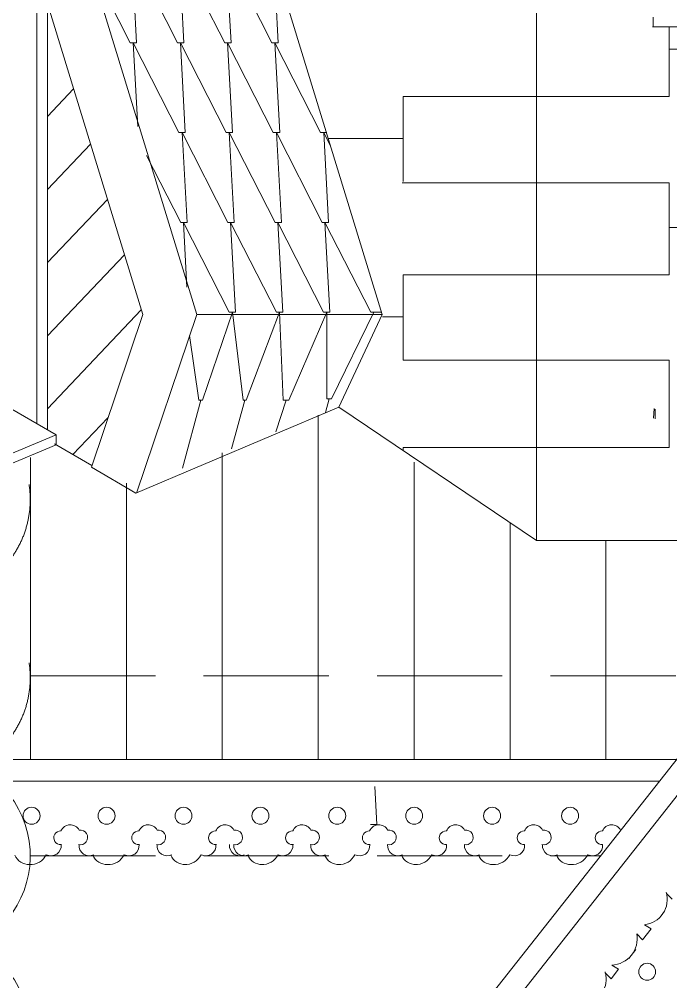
# Model space of a CAD drawing. Header units: millimetres. Extents: x 2399 to 111977, y 1313 to 59551.
# Drawn here: x 93640 to 95110, y 39704 to 41876 of the extents above; entities that cross this region are included whole.
import ezdxf

# ---------------------------------------------------------------- set-up
doc = ezdxf.new("R2010")
doc.units = ezdxf.units.MM
doc.linetypes.add('Невидимая', pattern=[391.222223, 282.222223, -109])
doc.layers.add('Basement level', color=252, linetype='Continuous', lineweight=13)
doc.layers.add('main line', color=7, linetype='Continuous', lineweight=13)
doc.layers.add('hatch1', color=7, linetype='Continuous', lineweight=20, true_color=0x6a6a6a)

msp = doc.modelspace()

# ---------------------------------------------------------------- linework, layer by layer
at = {"layer": 'Basement level', "color": 252, "linetype": 'Continuous', "lineweight": 13}
msp.add_line((94433.0324, 41214.7484), (94456.9841, 41214.7484), dxfattribs=at)
at = {"layer": 'hatch1', "color": 251, "linetype": 'Continuous', "lineweight": 20, "true_color": 0x6a6a6a}
for p, q in [((93890.7248, 41822.6975), (93787.5566, 42025.0933)), ((93997.1642, 41822.6975), (93893.8665, 42025.3472)), ((93893.8665, 42025.3472), (93905.0433, 41822.6975)), ((94103.6035, 41822.6975), (94000.3058, 42025.3472)), ((94000.3058, 42025.3472), (94011.4826, 41822.6975)), ((94210.0428, 41822.6975), (94106.7451, 42025.3472)), ((94106.7451, 42025.3472), (94117.922, 41822.6975)), ((94214.0536, 42009.5889), (94224.3613, 41822.6975)), ((93890.7248, 41822.6975), (93905.0433, 41822.6975)), ((94000.401, 41620.0478), (93897.1033, 41822.6975)), ((93897.1033, 41822.6975), (93907.5458, 41633.3622)), ((93997.1642, 41822.6975), (94011.4826, 41822.6975)), ((94106.8403, 41620.0478), (94003.5426, 41822.6975)), ((94003.5426, 41822.6975), (94014.7195, 41620.0478)), ((94103.6035, 41822.6975), (94117.922, 41822.6975)), ((94213.2796, 41620.0478), (94109.982, 41822.6975)), ((94109.982, 41822.6975), (94121.1588, 41620.0478)), ((94210.0428, 41822.6975), (94224.3613, 41822.6975)), ((94319.719, 41620.0478), (94216.4213, 41822.6975)), ((94216.4213, 41822.6975), (94227.5981, 41620.0478)), ((94000.401, 41620.0478), (94014.7195, 41620.0478)), ((94110.8579, 41417.3981), (94007.5602, 41620.0478)), ((94007.5602, 41620.0478), (94018.7371, 41417.3981)), ((94106.8403, 41620.0478), (94121.1588, 41620.0478)), ((94217.2972, 41417.3981), (94113.9996, 41620.0478)), ((94113.9996, 41620.0478), (94125.1764, 41417.3981)), ((94213.2796, 41620.0478), (94227.5981, 41620.0478)), ((94323.7366, 41417.3981), (94220.4389, 41620.0478)), ((94220.4389, 41620.0478), (94231.6157, 41417.3981)), ((94319.719, 41620.0478), (94334.0375, 41620.0478)), ((94341.8138, 41590.7472), (94326.8782, 41620.0478)), ((94326.8782, 41620.0478), (94338.0551, 41417.3981)), ((94004.4186, 41417.3981), (93927.4387, 41568.4175)), ((94004.4186, 41417.3981), (94018.7371, 41417.3981)), ((94113.7144, 41214.7484), (94010.4167, 41417.3981)), ((94010.4167, 41417.3981), (94018.4806, 41271.1914)), ((94110.8579, 41417.3981), (94125.1764, 41417.3981)), ((94220.1538, 41214.7484), (94116.8561, 41417.3981)), ((94116.8561, 41417.3981), (94128.0329, 41214.7484)), ((94217.2972, 41417.3981), (94231.6157, 41417.3981)), ((94326.5931, 41214.7484), (94223.2954, 41417.3981)), ((94223.2954, 41417.3981), (94234.4723, 41214.7484)), ((94323.7366, 41417.3981), (94338.0551, 41417.3981)), ((94433.0324, 41214.7484), (94329.7348, 41417.3981)), ((94329.7348, 41417.3981), (94340.9116, 41214.7484)), ((94120.8737, 41214.7484), (94053.7632, 41016.2378)), ((94113.7144, 41214.7484), (94128.0329, 41214.7484)), ((94120.8737, 41214.7484), (94145.1294, 41016.2378)), ((94227.313, 41214.7484), (94152.212, 41016.2378)), ((94220.1538, 41214.7484), (94234.4723, 41214.7484)), ((94235.7873, 41016.2378), (94227.313, 41214.7484)), ((94333.7524, 41214.7484), (94248.5361, 41016.2378)), ((94326.5931, 41214.7484), (94340.9116, 41214.7484)), ((94333.7524, 41214.7484), (94333.7524, 41019.0611)), ((94344.8196, 41019.0611), (94440.1917, 41214.7484)), ((94045.264, 41016.2378), (94024.4858, 41162.0906)), ((94049.5136, 41016.2378), (94008.3578, 40862.6422)), ((94053.7632, 41016.2378), (94045.264, 41016.2378)), ((94148.6707, 41016.2378), (94119.3089, 40906.658)), ((94152.212, 41016.2378), (94145.1294, 41016.2378)), ((94242.1617, 41016.2378), (94219.1938, 40945.0386)), ((94248.5361, 41016.2378), (94235.7873, 41016.2378)), ((94339.286, 41019.0611), (94331.1783, 40988.803)), ((94333.7524, 41019.0611), (94344.8196, 41019.0611)), ((94442.3778, 40144.6164), (94447.0721, 40059.5047)), ((94432.7536, 40059.5047), (94447.0721, 40059.5047))]:
    msp.add_line(p, q, dxfattribs=at)
at = {"layer": 'main line', "color": 7, "linetype": 'Continuous', "lineweight": 13}
for p, q in [((94806.8814, 43422.9874), (94806.8814, 40699.7372)), ((94040.5269, 41209.559), (93640.7424, 42514.7431)), ((94458.5737, 41209.559), (94058.7891, 42514.7431)), ((93918.6662, 41209.559), (93640.7424, 42116.9022)), ((93680.0074, 41988.7128), (93680.0074, 40963.2741)), ((93703.5847, 41911.7395), (93703.5847, 40949.6617)), ((95069.5953, 41880.6054), (95069.5953, 41858.7188)), ((95945.7221, 41858.7188), (95068.6507, 41858.7188)), ((95106.0915, 41858.7188), (95106.0915, 41701.5989)), ((95106.0915, 41808.304), (95249.8312, 41808.304)), ((93762.6915, 41718.7724), (93703.5847, 41656.6193)), ((95106.0915, 41701.5989), (94506.0915, 41701.5989)), ((94506.0915, 41509.4091), (94506.0915, 41701.5989)), ((94336.8297, 41607.019), (94506.0915, 41607.019)), ((93800.8993, 41594.0349), (93703.5847, 41491.7049)), ((94503.7722, 41506.7203), (95106.0915, 41506.7203)), ((95106.0915, 41506.7203), (95106.0915, 41299.029)), ((93839.107, 41469.2974), (93703.5847, 41326.7905)), ((95106.0915, 41405.734), (95283.8267, 41405.734)), ((93877.3147, 41344.5599), (93703.5847, 41161.8762)), ((95106.0915, 41299.029), (94506.0915, 41299.029)), ((94506.0915, 41106.8391), (94506.0915, 41299.029)), ((95939.9716, 41242.0814), (94192.2424, 39025.9471)), ((93915.5224, 41219.8225), (93703.5847, 40996.9618)), ((93918.6662, 41209.559), (93802.9693, 40864.9763)), ((94040.5269, 41209.559), (93904.3674, 40806.638)), ((94040.5269, 41209.559), (94458.5737, 41209.559)), ((94458.5737, 41209.559), (94361.1323, 41000.5093)), ((94459.3289, 41204.449), (94506.0915, 41204.449)), ((95939.9716, 41159.3317), (94256.5126, 39024.6926)), ((94506.0915, 41106.8391), (95106.0915, 41106.8391)), ((95106.0915, 41106.8391), (95106.0915, 40909.245)), ((93723.3373, 40938.2576), (93623.8142, 40995.7173)), ((94361.1323, 41000.5093), (93903.5155, 40806.9259)), ((94361.1323, 41000.5093), (94806.8814, 40699.7372)), ((95070.9921, 40975.9417), (95071.9367, 40997.8283)), ((95074.2427, 40974.3116), (95074.2427, 40996.1981)), ((93839.885, 40976.4311), (93760.9124, 40894.0903)), ((94314.5479, 40205.924), (94314.5479, 40982.3037)), ((93723.3373, 40938.2344), (91973.5132, 40205.924)), ((93723.3373, 40915.7843), (93723.3373, 40938.2576)), ((93723.3373, 40915.7843), (92025.945, 40205.924)), ((93804.2854, 40869.0489), (93719.8342, 40917.8068)), ((94506.0915, 40902.6972), (94506.0915, 40909.245)), ((95106.0915, 40909.245), (94506.0915, 40909.245)), ((93665.6009, 40205.924), (93665.6009, 40886.7277)), ((94098.2322, 40205.924), (94098.2322, 40897.7658)), ((93802.9693, 40864.9763), (93903.5155, 40806.9259)), ((94530.8636, 40205.924), (94530.8636, 40876.4947)), ((93881.9166, 40205.924), (93881.9166, 40829.1277)), ((94747.1793, 40205.924), (94747.1793, 40740.0216)), ((95452.2974, 40699.7372), (94806.8814, 40699.7372)), ((94963.495, 40205.924), (94963.495, 40699.7372)), ((91858.2075, 40205.924), (95122.8179, 40205.924)), ((91865.11, 40156.7992), (95084.0761, 40156.7992)), ((95099.7888, 39903.8504), (95113.1317, 39890.4357)), ((95046.2428, 39798.8556), (95065.7891, 39823.6845)), ((95065.7891, 39823.6845), (95050.2858, 39833.0655)), ((95032.9, 39812.2703), (95046.2428, 39798.8556)), ((95030.6452, 39777.0734), (95015.287, 39757.1547)), ((94992.1413, 39732.5318), (94976.638, 39741.9127)), ((94962.0622, 39724.3746), (94975.4051, 39710.9598)), ((94975.4051, 39710.9598), (94992.1413, 39732.5318))]:
    msp.add_line(p, q, dxfattribs=at)
at = {"layer": 'main line', "color": 7, "linetype": 'Невидимая', "lineweight": 13}
for p, q in [((93664.9374, 40394.1502), (95271.2603, 40394.1502)), ((93664.9716, 39988.373), (94951.2487, 39988.373))]:
    msp.add_line(p, q, dxfattribs=at)
at = {"layer": 'main line', "color": 7, "linetype": 'Continuous', "lineweight": 13, "flags": 128}
for points in [[(93773.8512, 40013.8503, 1.219803903), (93775.2816, 40046.5322, 0.63216014), (93734.3176, 40044.5339, 1.067465283), (93734.5524, 40013.8503, -0.60309642), (93701.1606, 39991.084)], [(93773.8512, 40013.8503, 1.219803903), (93775.2816, 40046.5322, 0.63216014), (93734.3176, 40044.5339, 1.067465283), (93734.5524, 40013.8503, -0.60309642), (93701.1606, 39991.084)], [(93773.8512, 40013.8503, 1.219803903), (93775.2816, 40046.5322, 0.63216014), (93734.3176, 40044.5339, 1.067465283), (93734.5524, 40013.8503, -0.60309642), (93701.1606, 39991.084)], [(93773.8512, 40013.8503, 1.219803903), (93775.2816, 40046.5322, 0.63216014), (93734.3176, 40044.5339, 1.067465283), (93734.5524, 40013.8503, -0.60309642), (93701.1606, 39991.084)], [(93773.8512, 40013.8503, 1.219803903), (93775.2816, 40046.5322, 0.63216014), (93734.3176, 40044.5339, 1.067465283), (93734.5524, 40013.8503, -0.60309642), (93701.1606, 39991.084)], [(93773.8512, 40013.8503, 1.219803903), (93775.2816, 40046.5322, 0.63216014), (93734.3176, 40044.5339, 1.067465283), (93734.5524, 40013.8503, -0.60309642), (93701.1606, 39991.084)], [(93949.7179, 40013.8503, 1.219803903), (93951.1483, 40046.5322, 0.63216014), (93910.1843, 40044.5339, 1.067465283), (93910.419, 40013.8503, -0.60309642), (93877.0273, 39991.084)], [(93949.7179, 40013.8503, 1.219803903), (93951.1483, 40046.5322, 0.63216014), (93910.1843, 40044.5339, 1.067465283), (93910.419, 40013.8503, -0.60309642), (93877.0273, 39991.084)], [(93949.7179, 40013.8503, 1.219803903), (93951.1483, 40046.5322, 0.63216014), (93910.1843, 40044.5339, 1.067465283), (93910.419, 40013.8503, -0.60309642), (93877.0273, 39991.084)], [(93949.7179, 40013.8503, 1.219803903), (93951.1483, 40046.5322, 0.63216014), (93910.1843, 40044.5339, 1.067465283), (93910.419, 40013.8503, -0.60309642), (93877.0273, 39991.084)], [(93949.7179, 40013.8503, 1.219803903), (93951.1483, 40046.5322, 0.63216014), (93910.1843, 40044.5339, 1.067465283), (93910.419, 40013.8503, -0.60309642), (93877.0273, 39991.084)], [(93949.7179, 40013.8503, 1.219803903), (93951.1483, 40046.5322, 0.63216014), (93910.1843, 40044.5339, 1.067465283), (93910.419, 40013.8503, -0.60309642), (93877.0273, 39991.084)], [(94123.1298, 40013.8503, 1.219803903), (94124.5603, 40046.5322, 0.63216014), (94083.5963, 40044.5339, 1.067465283), (94083.831, 40013.8503, -0.60309642), (94050.4393, 39991.084)], [(94123.1298, 40013.8503, 1.219803903), (94124.5603, 40046.5322, 0.63216014), (94083.5963, 40044.5339, 1.067465283), (94083.831, 40013.8503, -0.60309642), (94050.4393, 39991.084)], [(94123.1298, 40013.8503, 1.219803903), (94124.5603, 40046.5322, 0.63216014), (94083.5963, 40044.5339, 1.067465283), (94083.831, 40013.8503, -0.60309642), (94050.4393, 39991.084)], [(94123.1298, 40013.8503, 1.219803903), (94124.5603, 40046.5322, 0.63216014), (94083.5963, 40044.5339, 1.067465283), (94083.831, 40013.8503, -0.60309642), (94050.4393, 39991.084)], [(94123.1298, 40013.8503, 1.219803903), (94124.5603, 40046.5322, 0.63216014), (94083.5963, 40044.5339, 1.067465283), (94083.831, 40013.8503, -0.60309642), (94050.4393, 39991.084)], [(94123.1298, 40013.8503, 1.219803903), (94124.5603, 40046.5322, 0.63216014), (94083.5963, 40044.5339, 1.067465283), (94083.831, 40013.8503, -0.60309642), (94050.4393, 39991.084)], [(94296.5418, 40013.8503, 1.219803903), (94297.9722, 40046.5322, 0.63216014), (94257.0082, 40044.5339, 1.067465283), (94257.243, 40013.8503, -0.60309642), (94223.8512, 39991.084)], [(94296.5418, 40013.8503, 1.219803903), (94297.9722, 40046.5322, 0.63216014), (94257.0082, 40044.5339, 1.067465283), (94257.243, 40013.8503, -0.60309642), (94223.8512, 39991.084)], [(94296.5418, 40013.8503, 1.219803903), (94297.9722, 40046.5322, 0.63216014), (94257.0082, 40044.5339, 1.067465283), (94257.243, 40013.8503, -0.60309642), (94223.8512, 39991.084)], [(94296.5418, 40013.8503, 1.219803903), (94297.9722, 40046.5322, 0.63216014), (94257.0082, 40044.5339, 1.067465283), (94257.243, 40013.8503, -0.60309642), (94223.8512, 39991.084)], [(94296.5418, 40013.8503, 1.219803903), (94297.9722, 40046.5322, 0.63216014), (94257.0082, 40044.5339, 1.067465283), (94257.243, 40013.8503, -0.60309642), (94223.8512, 39991.084)], [(94296.5418, 40013.8503, 1.219803903), (94297.9722, 40046.5322, 0.63216014), (94257.0082, 40044.5339, 1.067465283), (94257.243, 40013.8503, -0.60309642), (94223.8512, 39991.084)], [(94469.9538, 40013.8503, 1.219803903), (94471.3842, 40046.5322, 0.63216014), (94430.4202, 40044.5339, 1.067465283), (94430.6549, 40013.8503, -0.60309642), (94397.2632, 39991.084)], [(94469.9538, 40013.8503, 1.219803903), (94471.3842, 40046.5322, 0.63216014), (94430.4202, 40044.5339, 1.067465283), (94430.6549, 40013.8503, -0.60309642), (94397.2632, 39991.084)], [(94469.9538, 40013.8503, 1.219803903), (94471.3842, 40046.5322, 0.63216014), (94430.4202, 40044.5339, 1.067465283), (94430.6549, 40013.8503, -0.60309642), (94397.2632, 39991.084)], [(94469.9538, 40013.8503, 1.219803903), (94471.3842, 40046.5322, 0.63216014), (94430.4202, 40044.5339, 1.067465283), (94430.6549, 40013.8503, -0.60309642), (94397.2632, 39991.084)], [(94469.9538, 40013.8503, 1.219803903), (94471.3842, 40046.5322, 0.63216014), (94430.4202, 40044.5339, 1.067465283), (94430.6549, 40013.8503, -0.60309642), (94397.2632, 39991.084)], [(94469.9538, 40013.8503, 1.219803903), (94471.3842, 40046.5322, 0.63216014), (94430.4202, 40044.5339, 1.067465283), (94430.6549, 40013.8503, -0.60309642), (94397.2632, 39991.084)], [(94643.3657, 40013.8503, 1.219803903), (94644.7962, 40046.5322, 0.63216014), (94603.8322, 40044.5339, 1.067465283), (94604.0669, 40013.8503, -0.60309642), (94570.6751, 39991.084)], [(94643.3657, 40013.8503, 1.219803903), (94644.7962, 40046.5322, 0.63216014), (94603.8322, 40044.5339, 1.067465283), (94604.0669, 40013.8503, -0.60309642), (94570.6751, 39991.084)], [(94643.3657, 40013.8503, 1.219803903), (94644.7962, 40046.5322, 0.63216014), (94603.8322, 40044.5339, 1.067465283), (94604.0669, 40013.8503, -0.60309642), (94570.6751, 39991.084)], [(94643.3657, 40013.8503, 1.219803903), (94644.7962, 40046.5322, 0.63216014), (94603.8322, 40044.5339, 1.067465283), (94604.0669, 40013.8503, -0.60309642), (94570.6751, 39991.084)], [(94643.3657, 40013.8503, 1.219803903), (94644.7962, 40046.5322, 0.63216014), (94603.8322, 40044.5339, 1.067465283), (94604.0669, 40013.8503, -0.60309642), (94570.6751, 39991.084)], [(94643.3657, 40013.8503, 1.219803903), (94644.7962, 40046.5322, 0.63216014), (94603.8322, 40044.5339, 1.067465283), (94604.0669, 40013.8503, -0.60309642), (94570.6751, 39991.084)], [(94819.2324, 40013.8503, 1.219803903), (94820.6629, 40046.5322, 0.63216014), (94779.6989, 40044.5339, 1.067465283), (94779.9336, 40013.8503, -0.60309642), (94746.5418, 39991.084)], [(94819.2324, 40013.8503, 1.219803903), (94820.6629, 40046.5322, 0.63216014), (94779.6989, 40044.5339, 1.067465283), (94779.9336, 40013.8503, -0.60309642), (94746.5418, 39991.084)], [(94819.2324, 40013.8503, 1.219803903), (94820.6629, 40046.5322, 0.63216014), (94779.6989, 40044.5339, 1.067465283), (94779.9336, 40013.8503, -0.60309642), (94746.5418, 39991.084)], [(94819.2324, 40013.8503, 1.219803903), (94820.6629, 40046.5322, 0.63216014), (94779.6989, 40044.5339, 1.067465283), (94779.9336, 40013.8503, -0.60309642), (94746.5418, 39991.084)], [(94819.2324, 40013.8503, 1.219803903), (94820.6629, 40046.5322, 0.63216014), (94779.6989, 40044.5339, 1.067465283), (94779.9336, 40013.8503, -0.60309642), (94746.5418, 39991.084)], [(94819.2324, 40013.8503, 1.219803903), (94820.6629, 40046.5322, 0.63216014), (94779.6989, 40044.5339, 1.067465283), (94779.9336, 40013.8503, -0.60309642), (94746.5418, 39991.084)], [(94997.1849, 40046.6204, 0.00991118), (94996.5296, 40046.5322, 0.63216014), (94955.5655, 40044.5339, 1.067465283), (94955.8003, 40013.8503, -0.60309642), (94922.4085, 39991.084)], [(94997.1849, 40046.6204, 0.00991118), (94996.5296, 40046.5322, 0.63216014), (94955.5655, 40044.5339, 1.067465283), (94955.8003, 40013.8503, -0.60309642), (94922.4085, 39991.084)], [(94997.1849, 40046.6204, 0.00991118), (94996.5296, 40046.5322, 0.63216014), (94955.5655, 40044.5339, 1.067465283), (94955.8003, 40013.8503, -0.60309642), (94922.4085, 39991.084)], [(94997.1849, 40046.6204, 0.00991118), (94996.5296, 40046.5322, 0.63216014), (94955.5655, 40044.5339, 1.067465283), (94955.8003, 40013.8503, -0.60309642), (94922.4085, 39991.084)], [(94997.1849, 40046.6204, 0.00991118), (94996.5296, 40046.5322, 0.63216014), (94955.5655, 40044.5339, 1.067465283), (94955.8003, 40013.8503, -0.60309642), (94922.4085, 39991.084)], [(94997.1849, 40046.6204, 0.00991118), (94996.5296, 40046.5322, 0.63216014), (94955.5655, 40044.5339, 1.067465283), (94955.8003, 40013.8503, -0.60309642), (94922.4085, 39991.084)], [(93735.7501, 40013.8503, -0.017938026), (93734.5787, 40013.6064)], [(93735.7501, 40013.8503, -0.017938026), (93734.5787, 40013.6064)], [(93735.7501, 40013.8503, -0.017938026), (93734.5787, 40013.6064)], [(93735.7501, 40013.8503, -0.017938026), (93734.5787, 40013.6064)], [(93735.7501, 40013.8503, -0.017938026), (93734.5787, 40013.6064)], [(93735.7501, 40013.8503, -0.017938026), (93734.5787, 40013.6064)], [(93775.0489, 40013.8503, 0.60309642), (93808.4406, 39991.084)], [(93775.0489, 40013.8503, 0.60309642), (93808.4406, 39991.084)], [(93775.0489, 40013.8503, 0.60309642), (93808.4406, 39991.084)], [(93775.0489, 40013.8503, 0.60309642), (93808.4406, 39991.084)], [(93775.0489, 40013.8503, 0.60309642), (93808.4406, 39991.084)], [(93775.0489, 40013.8503, 0.60309642), (93808.4406, 39991.084)], [(93911.6168, 40013.8503, -0.017938026), (93910.4454, 40013.6064)], [(93911.6168, 40013.8503, -0.017938026), (93910.4454, 40013.6064)], [(93911.6168, 40013.8503, -0.017938026), (93910.4454, 40013.6064)], [(93911.6168, 40013.8503, -0.017938026), (93910.4454, 40013.6064)], [(93911.6168, 40013.8503, -0.017938026), (93910.4454, 40013.6064)], [(93911.6168, 40013.8503, -0.017938026), (93910.4454, 40013.6064)], [(93950.9156, 40013.8503, 0.60309642), (93984.3073, 39991.084)], [(93950.9156, 40013.8503, 0.60309642), (93984.3073, 39991.084)], [(93950.9156, 40013.8503, 0.60309642), (93984.3073, 39991.084)], [(93950.9156, 40013.8503, 0.60309642), (93984.3073, 39991.084)], [(93950.9156, 40013.8503, 0.60309642), (93984.3073, 39991.084)], [(93950.9156, 40013.8503, 0.60309642), (93984.3073, 39991.084)], [(94085.0287, 40013.8503, -0.017938026), (94083.8574, 40013.6064)], [(94085.0287, 40013.8503, -0.017938026), (94083.8574, 40013.6064)], [(94085.0287, 40013.8503, -0.017938026), (94083.8574, 40013.6064)], [(94085.0287, 40013.8503, -0.017938026), (94083.8574, 40013.6064)], [(94085.0287, 40013.8503, -0.017938026), (94083.8574, 40013.6064)], [(94085.0287, 40013.8503, -0.017938026), (94083.8574, 40013.6064)], [(94114.4416, 40013.8503, 0.60309642), (94147.8334, 39991.084)], [(94114.4416, 40013.8503, 0.60309642), (94147.8334, 39991.084)], [(94114.4416, 40013.8503, 0.60309642), (94147.8334, 39991.084)], [(94114.4416, 40013.8503, 0.60309642), (94147.8334, 39991.084)], [(94114.4416, 40013.8503, 0.60309642), (94147.8334, 39991.084)], [(94114.4416, 40013.8503, 0.60309642), (94147.8334, 39991.084)], [(94124.3275, 40013.8503, 0.60309642), (94157.7193, 39991.084)], [(94124.3275, 40013.8503, 0.60309642), (94157.7193, 39991.084)], [(94124.3275, 40013.8503, 0.60309642), (94157.7193, 39991.084)], [(94124.3275, 40013.8503, 0.60309642), (94157.7193, 39991.084)], [(94124.3275, 40013.8503, 0.60309642), (94157.7193, 39991.084)], [(94124.3275, 40013.8503, 0.60309642), (94157.7193, 39991.084)], [(94258.4407, 40013.8503, -0.017938026), (94257.2693, 40013.6064)], [(94258.4407, 40013.8503, -0.017938026), (94257.2693, 40013.6064)], [(94258.4407, 40013.8503, -0.017938026), (94257.2693, 40013.6064)], [(94258.4407, 40013.8503, -0.017938026), (94257.2693, 40013.6064)], [(94258.4407, 40013.8503, -0.017938026), (94257.2693, 40013.6064)], [(94258.4407, 40013.8503, -0.017938026), (94257.2693, 40013.6064)], [(94297.7395, 40013.8503, 0.60309642), (94331.1313, 39991.084)], [(94297.7395, 40013.8503, 0.60309642), (94331.1313, 39991.084)], [(94297.7395, 40013.8503, 0.60309642), (94331.1313, 39991.084)], [(94297.7395, 40013.8503, 0.60309642), (94331.1313, 39991.084)], [(94297.7395, 40013.8503, 0.60309642), (94331.1313, 39991.084)], [(94297.7395, 40013.8503, 0.60309642), (94331.1313, 39991.084)], [(94431.8527, 40013.8503, -0.017938026), (94430.6813, 40013.6064)], [(94431.8527, 40013.8503, -0.017938026), (94430.6813, 40013.6064)], [(94431.8527, 40013.8503, -0.017938026), (94430.6813, 40013.6064)], [(94431.8527, 40013.8503, -0.017938026), (94430.6813, 40013.6064)], [(94431.8527, 40013.8503, -0.017938026), (94430.6813, 40013.6064)], [(94431.8527, 40013.8503, -0.017938026), (94430.6813, 40013.6064)], [(94471.1515, 40013.8503, 0.60309642), (94504.5432, 39991.084)], [(94471.1515, 40013.8503, 0.60309642), (94504.5432, 39991.084)], [(94471.1515, 40013.8503, 0.60309642), (94504.5432, 39991.084)], [(94471.1515, 40013.8503, 0.60309642), (94504.5432, 39991.084)], [(94471.1515, 40013.8503, 0.60309642), (94504.5432, 39991.084)], [(94471.1515, 40013.8503, 0.60309642), (94504.5432, 39991.084)], [(94644.5634, 40013.8503, 0.60309642), (94677.9552, 39991.084)], [(94644.5634, 40013.8503, 0.60309642), (94677.9552, 39991.084)], [(94644.5634, 40013.8503, 0.60309642), (94677.9552, 39991.084)], [(94644.5634, 40013.8503, 0.60309642), (94677.9552, 39991.084)], [(94644.5634, 40013.8503, 0.60309642), (94677.9552, 39991.084)], [(94644.5634, 40013.8503, 0.60309642), (94677.9552, 39991.084)], [(94820.4301, 40013.8503, 0.60309642), (94853.8219, 39991.084)], [(94820.4301, 40013.8503, 0.60309642), (94853.8219, 39991.084)], [(94820.4301, 40013.8503, 0.60309642), (94853.8219, 39991.084)], [(94820.4301, 40013.8503, 0.60309642), (94853.8219, 39991.084)], [(94820.4301, 40013.8503, 0.60309642), (94853.8219, 39991.084)], [(94820.4301, 40013.8503, 0.60309642), (94853.8219, 39991.084)], [(93630.4595, 39990.0991, 0.304535594), (93663.2329, 39968.7405)], [(93630.4595, 39990.0991, 0.304535594), (93663.2329, 39968.7405)], [(93630.4595, 39990.0991, 0.304535594), (93663.2329, 39968.7405)], [(93630.4595, 39990.0991, 0.304535594), (93663.2329, 39968.7405)], [(93630.4595, 39990.0991, 0.304535594), (93663.2329, 39968.7405)], [(93630.4595, 39990.0991, 0.304535594), (93663.2329, 39968.7405)], [(93663.2329, 39968.7405, 0.304535594), (93701.1606, 39991.084)], [(93663.2329, 39968.7405, 0.304535594), (93701.1606, 39991.084)], [(93663.2329, 39968.7405, 0.304535594), (93701.1606, 39991.084)], [(93663.2329, 39968.7405, 0.304535594), (93701.1606, 39991.084)], [(93663.2329, 39968.7405, 0.304535594), (93701.1606, 39991.084)], [(93663.2329, 39968.7405, 0.304535594), (93701.1606, 39991.084)], [(93806.3262, 39990.0991, 0.304535594), (93839.0996, 39968.7405)], [(93806.3262, 39990.0991, 0.304535594), (93839.0996, 39968.7405)], [(93806.3262, 39990.0991, 0.304535594), (93839.0996, 39968.7405)], [(93806.3262, 39990.0991, 0.304535594), (93839.0996, 39968.7405)], [(93806.3262, 39990.0991, 0.304535594), (93839.0996, 39968.7405)], [(93806.3262, 39990.0991, 0.304535594), (93839.0996, 39968.7405)], [(93839.0996, 39968.7405, 0.304535594), (93877.0273, 39991.084)], [(93839.0996, 39968.7405, 0.304535594), (93877.0273, 39991.084)], [(93839.0996, 39968.7405, 0.304535594), (93877.0273, 39991.084)], [(93839.0996, 39968.7405, 0.304535594), (93877.0273, 39991.084)], [(93839.0996, 39968.7405, 0.304535594), (93877.0273, 39991.084)], [(93839.0996, 39968.7405, 0.304535594), (93877.0273, 39991.084)], [(93982.1929, 39990.0991, 0.304535594), (94014.9663, 39968.7405)], [(93982.1929, 39990.0991, 0.304535594), (94014.9663, 39968.7405)], [(93982.1929, 39990.0991, 0.304535594), (94014.9663, 39968.7405)], [(93982.1929, 39990.0991, 0.304535594), (94014.9663, 39968.7405)], [(93982.1929, 39990.0991, 0.304535594), (94014.9663, 39968.7405)], [(93982.1929, 39990.0991, 0.304535594), (94014.9663, 39968.7405)], [(94012.5116, 39968.7405, 0.304535594), (94050.4393, 39991.084)], [(94012.5116, 39968.7405, 0.304535594), (94050.4393, 39991.084)], [(94012.5116, 39968.7405, 0.304535594), (94050.4393, 39991.084)], [(94012.5116, 39968.7405, 0.304535594), (94050.4393, 39991.084)], [(94012.5116, 39968.7405, 0.304535594), (94050.4393, 39991.084)], [(94012.5116, 39968.7405, 0.304535594), (94050.4393, 39991.084)], [(94155.6049, 39990.0991, 0.304535594), (94188.3783, 39968.7405)], [(94155.6049, 39990.0991, 0.304535594), (94188.3783, 39968.7405)], [(94155.6049, 39990.0991, 0.304535594), (94188.3783, 39968.7405)], [(94155.6049, 39990.0991, 0.304535594), (94188.3783, 39968.7405)], [(94155.6049, 39990.0991, 0.304535594), (94188.3783, 39968.7405)], [(94155.6049, 39990.0991, 0.304535594), (94188.3783, 39968.7405)], [(94185.9235, 39968.7405, 0.304535594), (94223.8512, 39991.084)], [(94185.9235, 39968.7405, 0.304535594), (94223.8512, 39991.084)], [(94185.9235, 39968.7405, 0.304535594), (94223.8512, 39991.084)], [(94185.9235, 39968.7405, 0.304535594), (94223.8512, 39991.084)], [(94185.9235, 39968.7405, 0.304535594), (94223.8512, 39991.084)], [(94185.9235, 39968.7405, 0.304535594), (94223.8512, 39991.084)], [(94329.0169, 39990.0991, 0.304535594), (94361.7902, 39968.7405)], [(94329.0169, 39990.0991, 0.304535594), (94361.7902, 39968.7405)], [(94329.0169, 39990.0991, 0.304535594), (94361.7902, 39968.7405)], [(94329.0169, 39990.0991, 0.304535594), (94361.7902, 39968.7405)], [(94329.0169, 39990.0991, 0.304535594), (94361.7902, 39968.7405)], [(94329.0169, 39990.0991, 0.304535594), (94361.7902, 39968.7405)], [(94359.3355, 39968.7405, 0.304535594), (94397.2632, 39991.084)], [(94359.3355, 39968.7405, 0.304535594), (94397.2632, 39991.084)], [(94359.3355, 39968.7405, 0.304535594), (94397.2632, 39991.084)], [(94359.3355, 39968.7405, 0.304535594), (94397.2632, 39991.084)], [(94359.3355, 39968.7405, 0.304535594), (94397.2632, 39991.084)], [(94359.3355, 39968.7405, 0.304535594), (94397.2632, 39991.084)], [(94502.4288, 39990.0991, 0.304535594), (94535.2022, 39968.7405)], [(94502.4288, 39990.0991, 0.304535594), (94535.2022, 39968.7405)], [(94502.4288, 39990.0991, 0.304535594), (94535.2022, 39968.7405)], [(94502.4288, 39990.0991, 0.304535594), (94535.2022, 39968.7405)], [(94502.4288, 39990.0991, 0.304535594), (94535.2022, 39968.7405)], [(94502.4288, 39990.0991, 0.304535594), (94535.2022, 39968.7405)], [(94532.7475, 39968.7405, 0.304535594), (94570.6751, 39991.084)], [(94532.7475, 39968.7405, 0.304535594), (94570.6751, 39991.084)], [(94532.7475, 39968.7405, 0.304535594), (94570.6751, 39991.084)], [(94532.7475, 39968.7405, 0.304535594), (94570.6751, 39991.084)], [(94532.7475, 39968.7405, 0.304535594), (94570.6751, 39991.084)], [(94532.7475, 39968.7405, 0.304535594), (94570.6751, 39991.084)], [(94675.8408, 39990.0991, 0.304535594), (94708.6142, 39968.7405)], [(94675.8408, 39990.0991, 0.304535594), (94708.6142, 39968.7405)], [(94675.8408, 39990.0991, 0.304535594), (94708.6142, 39968.7405)], [(94675.8408, 39990.0991, 0.304535594), (94708.6142, 39968.7405)], [(94675.8408, 39990.0991, 0.304535594), (94708.6142, 39968.7405)], [(94675.8408, 39990.0991, 0.304535594), (94708.6142, 39968.7405)], [(94708.6142, 39968.7405, 0.304535594), (94746.5418, 39991.084)], [(94708.6142, 39968.7405, 0.304535594), (94746.5418, 39991.084)], [(94708.6142, 39968.7405, 0.304535594), (94746.5418, 39991.084)], [(94708.6142, 39968.7405, 0.304535594), (94746.5418, 39991.084)], [(94708.6142, 39968.7405, 0.304535594), (94746.5418, 39991.084)], [(94708.6142, 39968.7405, 0.304535594), (94746.5418, 39991.084)], [(94851.7075, 39990.0991, 0.304535594), (94884.4808, 39968.7405)], [(94851.7075, 39990.0991, 0.304535594), (94884.4808, 39968.7405)], [(94851.7075, 39990.0991, 0.304535594), (94884.4808, 39968.7405)], [(94851.7075, 39990.0991, 0.304535594), (94884.4808, 39968.7405)], [(94851.7075, 39990.0991, 0.304535594), (94884.4808, 39968.7405)], [(94851.7075, 39990.0991, 0.304535594), (94884.4808, 39968.7405)], [(94884.4808, 39968.7405, 0.304535594), (94922.4085, 39991.084)], [(94884.4808, 39968.7405, 0.304535594), (94922.4085, 39991.084)], [(94884.4808, 39968.7405, 0.304535594), (94922.4085, 39991.084)], [(94884.4808, 39968.7405, 0.304535594), (94922.4085, 39991.084)], [(94884.4808, 39968.7405, 0.304535594), (94922.4085, 39991.084)], [(94884.4808, 39968.7405, 0.304535594), (94922.4085, 39991.084)]]:
    msp.add_lwpolyline(points, format="xyb", dxfattribs=at)
at = {"layer": 'main line', "color": 7, "linetype": 'Continuous', "lineweight": 13}
for centre in [(93668.1547, 40078.963), (93668.1547, 40078.963), (93668.1547, 40078.963), (93668.1547, 40078.963), (93668.1547, 40078.963), (93668.1547, 40078.963), (93837.2926, 40078.963), (93837.2926, 40078.963), (93837.2926, 40078.963), (93837.2926, 40078.963), (93837.2926, 40078.963), (93837.2926, 40078.963), (94010.7045, 40078.963), (94010.7045, 40078.963), (94010.7045, 40078.963), (94010.7045, 40078.963), (94010.7045, 40078.963), (94010.7045, 40078.963), (94184.1165, 40078.963), (94184.1165, 40078.963), (94184.1165, 40078.963), (94184.1165, 40078.963), (94184.1165, 40078.963), (94184.1165, 40078.963), (94357.5285, 40078.963), (94357.5285, 40078.963), (94357.5285, 40078.963), (94357.5285, 40078.963), (94357.5285, 40078.963), (94357.5285, 40078.963), (94530.9404, 40078.963), (94530.9404, 40078.963), (94530.9404, 40078.963), (94530.9404, 40078.963), (94530.9404, 40078.963), (94530.9404, 40078.963), (94706.8071, 40078.963), (94706.8071, 40078.963), (94706.8071, 40078.963), (94706.8071, 40078.963), (94706.8071, 40078.963), (94706.8071, 40078.963), (94882.6738, 40078.963), (94882.6738, 40078.963), (94882.6738, 40078.963), (94882.6738, 40078.963), (94882.6738, 40078.963), (94882.6738, 40078.963), (95056.4506, 39726.9481), (95056.4506, 39726.9481), (95056.4506, 39726.9481), (95056.4506, 39726.9481), (95056.4506, 39726.9481), (95056.4506, 39726.9481)]:
    msp.add_circle(centre, 19.1338, dxfattribs=at)
at = {"layer": 'main line', "color": 7, "linetype": 'Невидимая', "lineweight": 13}
for centre in [(93439.9716, 40792.084), (93439.9716, 40390.2285)]:
    msp.add_arc(centre, 225, 296.7457516, 243.2542484, dxfattribs=at)
at = {"layer": 'main line', "color": 7, "linetype": 'Continuous', "lineweight": 13}
for centre, radius, start, end in [((93439.9716, 39988.373), 225, 296.7457516, 243.2542484), ((95044.9785, 39889.4794), 56.663, 275.3744615, 17.2864602), ((93439.9716, 39586.5174), 225, 296.7457516, 243.2542484), ((94974.1407, 39801.5836), 59.7232, 272.3964939, 10.307885), ((94907.2519, 39710.0035), 56.663, 275.3744615, 8.8274949), ((94907.2519, 39710.0035), 56.663, 8.8274949, 17.2864602)]:
    msp.add_arc(centre, radius, start, end, dxfattribs=at)

doc.saveas('drawing.dxf')
